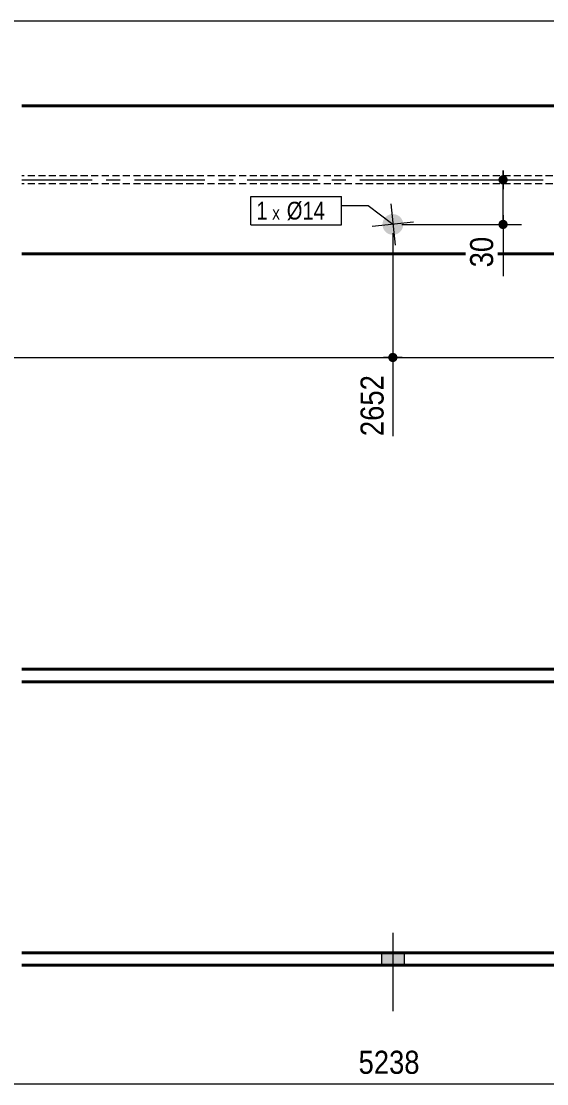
# Model space of a CAD drawing. Header units: millimetres. Extents: x 2 to 287, y 5 to 195.
# Drawn here: x 99 to 158.2, y 75.4 to 195 of the extents above; entities that cross this region are included whole.
import ezdxf

# ---------------------------------------------------------------- set-up
doc = ezdxf.new("R2010")
doc.units = ezdxf.units.MM
doc.linetypes.add('AXES', pattern=[12.7, 7.9375, -1.5875, 1.5875, -1.5875])
doc.linetypes.add('CACHE2', pattern=[1.190625, 0.79375, -0.396875])
for name, color, linetype, lineweight in [('Axe', 1, 'Continuous', 0), ('Boulon', 7, 'Continuous', 0), ('Cache', 7, 'Continuous', 0), ('Cotation', 7, 'Continuous', 0), ('Désignation boulon', 3, 'Continuous', 0), ('Feuille dessin', 5, 'Continuous', 0), ('Piece', 2, 'Continuous', 0)]:
    doc.layers.add(name, color=color, linetype=linetype, lineweight=lineweight)
doc.styles.add('ARIAL', font='ARIAL.TTF')
doc.styles.add('COMIC_SANS_MS', font='COMIC.TTF')

# ---------------------------------------------------------------- blocks, each defined once
blk = doc.blocks.new('*A1')
at = {"layer": 'Boulon'}
blk.add_hatch(color=256, dxfattribs=at).paths.add_polyline_path([(142.11, 90.15), (142.11, 88.74), (139.55, 88.74), (139.55, 90.15)], flags=17)
at = {"layer": 'Boulon', "linetype": 'Continuous', "lineweight": 0}
for p, q in [((140.83, 92.4), (140.83, 83.57)), ((139.55, 90.15), (139.55, 88.74)), ((142.11, 90.15), (142.11, 88.74))]:
    blk.add_line(p, q, dxfattribs=at)
blk = doc.blocks.new('*A4')
at = {"layer": 'Cache', "color": 7, "linetype": 'CACHE2', "lineweight": 20}
blk.add_line((99.013523, 122.070385), (182.649789, 122.070385), dxfattribs=at)
at = {"layer": 'Piece', "color": 2, "linetype": 'Continuous', "lineweight": 40}
for p, q in [((99.013523, 122.070436), (182.649789, 122.070427)), ((182.649789, 120.653719), (99.013523, 120.653719)), ((99.013523, 90.153719), (182.649789, 90.153719)), ((182.649789, 88.737052), (99.013523, 88.737052))]:
    blk.add_line(p, q, dxfattribs=at)
blk = doc.blocks.new('*A5')
at = {"layer": 'Boulon'}
blk.add_hatch(color=256, dxfattribs=at).paths.add_polyline_path([(139.67, 172.03), (139.67, 172.06), (139.67, 172.09), (139.67, 172.12), (139.67, 172.15), (139.67, 172.18), (139.67, 172.21), (139.67, 172.23), (139.67, 172.26), (139.68, 172.29), (139.68, 172.32), (139.69, 172.35), (139.69, 172.38), (139.7, 172.4), (139.71, 172.43), (139.71, 172.46), (139.72, 172.49), (139.73, 172.51), (139.74, 172.54), (139.75, 172.57), (139.76, 172.59), (139.77, 172.62), (139.79, 172.65), (139.8, 172.67), (139.81, 172.7), (139.83, 172.72), (139.84, 172.75), (139.86, 172.77), (139.87, 172.79), (139.89, 172.82), (139.91, 172.84), (139.92, 172.86), (139.94, 172.88), (139.96, 172.91), (139.98, 172.93), (140, 172.95), (140.02, 172.97), (140.04, 172.99), (140.06, 173.01), (140.09, 173.02), (140.11, 173.04), (140.13, 173.06), (140.15, 173.08), (140.18, 173.09), (140.2, 173.11), (140.22, 173.12), (140.25, 173.14), (140.27, 173.15), (140.3, 173.17), (140.33, 173.18), (140.35, 173.19), (140.38, 173.2), (140.4, 173.21), (140.43, 173.22), (140.46, 173.23), (140.48, 173.24), (140.51, 173.25), (140.54, 173.26), (140.57, 173.26), (140.6, 173.27), (140.62, 173.28), (140.65, 173.28), (140.68, 173.28), (140.71, 173.29), (140.74, 173.29), (140.77, 173.29), (140.79, 173.29), (140.82, 173.29), (140.85, 173.29), (140.88, 173.29), (140.91, 173.29), (140.94, 173.29), (140.97, 173.29), (140.99, 173.28), (141.02, 173.28), (141.05, 173.27), (141.08, 173.27), (141.11, 173.26), (141.13, 173.25), (141.16, 173.25), (141.19, 173.24), (141.22, 173.23), (141.24, 173.22), (141.27, 173.21), (141.3, 173.2), (141.32, 173.19), (141.35, 173.17), (141.37, 173.16), (141.4, 173.15), (141.42, 173.13), (141.45, 173.12), (141.47, 173.1), (141.5, 173.09), (141.52, 173.07), (141.54, 173.05), (141.57, 173.04), (141.59, 173.02), (141.61, 173), (141.63, 172.98), (141.65, 172.96), (141.67, 172.94), (141.69, 172.92), (141.71, 172.9), (141.73, 172.87), (141.75, 172.85), (141.76, 172.83), (141.78, 172.81), (141.8, 172.78), (141.81, 172.76), (141.83, 172.74), (141.84, 172.71), (141.86, 172.69), (141.87, 172.66), (141.88, 172.63), (141.89, 172.61), (141.91, 172.58), (141.92, 172.56), (141.93, 172.53), (141.94, 172.5), (141.95, 172.47), (141.95, 172.45), (141.96, 172.42), (141.97, 172.39), (141.97, 172.36), (141.98, 172.34), (141.98, 172.31), (141.99, 172.28), (141.99, 172.25), (141.99, 172.22), (142, 172.19), (142, 172.17), (142, 172.14), (142, 172.11), (142, 172.08), (142, 172.05), (141.99, 172.02), (141.99, 171.99), (141.99, 171.97), (141.98, 171.94), (141.98, 171.91), (141.97, 171.88), (141.97, 171.85), (141.96, 171.83), (141.95, 171.8), (141.94, 171.77), (141.93, 171.74), (141.92, 171.72), (141.91, 171.69), (141.9, 171.66), (141.89, 171.64), (141.88, 171.61), (141.86, 171.59), (141.85, 171.56), (141.84, 171.54), (141.82, 171.51), (141.81, 171.49), (141.79, 171.46), (141.77, 171.44), (141.76, 171.42), (141.74, 171.39), (141.72, 171.37), (141.7, 171.35), (141.68, 171.33), (141.66, 171.31), (141.64, 171.29), (141.62, 171.27), (141.6, 171.25), (141.58, 171.23), (141.56, 171.21), (141.53, 171.2), (141.51, 171.18), (141.49, 171.16), (141.46, 171.15), (141.44, 171.13), (141.41, 171.12), (141.39, 171.1), (141.36, 171.09), (141.34, 171.08), (141.31, 171.06), (141.29, 171.05), (141.26, 171.04), (141.23, 171.03), (141.21, 171.02), (141.18, 171.01), (141.15, 171.01), (141.12, 171), (141.1, 170.99), (141.07, 170.99), (141.04, 170.98), (141.01, 170.98), (140.98, 170.97), (140.95, 170.97), (140.93, 170.97), (140.9, 170.96), (140.87, 170.96), (140.84, 170.96), (140.81, 170.96), (140.78, 170.96), (140.75, 170.96), (140.73, 170.97), (140.7, 170.97), (140.67, 170.97), (140.64, 170.98), (140.61, 170.98), (140.58, 170.99), (140.56, 170.99), (140.53, 171), (140.5, 171.01), (140.47, 171.02), (140.45, 171.03), (140.42, 171.04), (140.39, 171.05), (140.37, 171.06), (140.34, 171.07), (140.31, 171.08), (140.29, 171.1), (140.26, 171.11), (140.24, 171.12), (140.21, 171.14), (140.19, 171.15), (140.17, 171.17), (140.14, 171.19), (140.12, 171.2), (140.1, 171.22), (140.08, 171.24), (140.05, 171.26), (140.03, 171.28), (140.01, 171.3), (139.99, 171.32), (139.97, 171.34), (139.95, 171.36), (139.94, 171.38), (139.92, 171.4), (139.9, 171.43), (139.88, 171.45), (139.87, 171.47), (139.85, 171.5), (139.84, 171.52), (139.82, 171.55), (139.81, 171.57), (139.79, 171.6), (139.78, 171.62), (139.77, 171.65), (139.76, 171.67), (139.75, 171.7), (139.74, 171.73), (139.73, 171.75), (139.72, 171.78), (139.71, 171.81), (139.7, 171.84), (139.7, 171.86), (139.69, 171.89), (139.68, 171.92), (139.68, 171.95), (139.67, 171.98), (139.67, 172.01)], flags=17)
at = {"layer": 'Boulon', "linetype": 'Continuous', "lineweight": 0}
for p, q in [((140.59, 174.45), (141.08, 169.81)), ((143.15, 172.37), (138.51, 171.88))]:
    blk.add_line(p, q, dxfattribs=at)
blk = doc.blocks.new('*A8')
at = {"layer": 'Axe', "color": 1, "linetype": 'AXES', "lineweight": 15}
blk.add_line((99.013523, 177.151107), (182.649789, 177.151107), dxfattribs=at)
at = {"layer": 'Cache', "color": 7, "linetype": 'CACHE2', "lineweight": 20}
for p, q in [((182.649789, 177.617774), (99.013523, 177.617774)), ((182.649789, 176.684441), (99.013523, 176.684441))]:
    blk.add_line(p, q, dxfattribs=at)
at = {"layer": 'Piece', "color": 2, "linetype": 'Continuous', "lineweight": 40}
for p, q in [((182.649789, 185.484441), (99.013523, 185.484441)), ((149.00666, 168.817774), (99.013523, 168.817774)), ((182.649789, 168.817774), (152.64666, 168.817774))]:
    blk.add_line(p, q, dxfattribs=at)
blk = doc.blocks.new('*A9')
at = {"layer": 'Feuille dessin', "linetype": 'Continuous', "lineweight": 0}
blk.add_line((282, 195), (5, 195), dxfattribs=at)
blk = doc.blocks.new('*A25')
at = {"layer": 'Cotation', "linetype": 'Continuous', "lineweight": 0}
blk.add_line((42.24, 75.4), (239.41, 75.4), dxfattribs=at)
at = {"layer": 'Cotation', "style": 'ARIAL', "width": 0.85}
blk.add_text('5238', height=2.6, dxfattribs=at).set_placement((136.97, 76.52))
blk = doc.blocks.new('*A30')
at = {"layer": 'Cotation'}
for points in [[(153.22, 176.63), (153.2, 176.63), (153.17, 176.64), (153.15, 176.64), (153.12, 176.65), (153.1, 176.65), (153.07, 176.66), (153.05, 176.67), (153.02, 176.68), (153, 176.69), (152.98, 176.71), (152.96, 176.72), (152.94, 176.73), (152.92, 176.75), (152.9, 176.77), (152.88, 176.78), (152.86, 176.8), (152.84, 176.82), (152.83, 176.84), (152.81, 176.86), (152.8, 176.88), (152.79, 176.91), (152.78, 176.93), (152.77, 176.95), (152.76, 176.98), (152.75, 177), (152.74, 177.02), (152.74, 177.05), (152.73, 177.07), (152.73, 177.1), (152.73, 177.13), (152.73, 177.15), (152.73, 177.18), (152.73, 177.2), (152.73, 177.23), (152.74, 177.25), (152.74, 177.28), (152.75, 177.3), (152.76, 177.33), (152.77, 177.35), (152.78, 177.37), (152.79, 177.4), (152.8, 177.42), (152.81, 177.44), (152.83, 177.46), (152.84, 177.48), (152.86, 177.5), (152.88, 177.52), (152.9, 177.54), (152.92, 177.55), (152.94, 177.57), (152.96, 177.58), (152.98, 177.6), (153, 177.61), (153.02, 177.62), (153.05, 177.63), (153.07, 177.64), (153.1, 177.65), (153.12, 177.66), (153.15, 177.66), (153.17, 177.67), (153.2, 177.67), (153.22, 177.67), (153.25, 177.67), (153.27, 177.67), (153.3, 177.67), (153.32, 177.67), (153.35, 177.66), (153.37, 177.66), (153.4, 177.65), (153.42, 177.64), (153.45, 177.63), (153.47, 177.62), (153.49, 177.61), (153.51, 177.6), (153.54, 177.58), (153.56, 177.57), (153.58, 177.55), (153.6, 177.54), (153.61, 177.52), (153.63, 177.5), (153.65, 177.48), (153.66, 177.46), (153.68, 177.44), (153.69, 177.42), (153.71, 177.4), (153.72, 177.37), (153.73, 177.35), (153.74, 177.33), (153.74, 177.3), (153.75, 177.28), (153.76, 177.25), (153.76, 177.23), (153.76, 177.2), (153.77, 177.18), (153.77, 177.15), (153.77, 177.13), (153.76, 177.1), (153.76, 177.07), (153.76, 177.05), (153.75, 177.02), (153.74, 177), (153.74, 176.98), (153.73, 176.95), (153.72, 176.93), (153.71, 176.91), (153.69, 176.88), (153.68, 176.86), (153.66, 176.84), (153.65, 176.82), (153.63, 176.8), (153.61, 176.78), (153.6, 176.77), (153.58, 176.75), (153.56, 176.73), (153.54, 176.72), (153.51, 176.71), (153.49, 176.69), (153.47, 176.68), (153.45, 176.67), (153.42, 176.66), (153.4, 176.65), (153.37, 176.65), (153.35, 176.64), (153.32, 176.64), (153.3, 176.63), (153.27, 176.63), (153.25, 176.63)], [(153.22, 171.61), (153.2, 171.61), (153.17, 171.61), (153.15, 171.62), (153.12, 171.62), (153.1, 171.63), (153.07, 171.64), (153.05, 171.65), (153.02, 171.66), (153, 171.67), (152.98, 171.68), (152.96, 171.7), (152.94, 171.71), (152.92, 171.73), (152.9, 171.74), (152.88, 171.76), (152.86, 171.78), (152.84, 171.8), (152.83, 171.82), (152.81, 171.84), (152.8, 171.86), (152.79, 171.88), (152.78, 171.91), (152.77, 171.93), (152.76, 171.95), (152.75, 171.98), (152.74, 172), (152.74, 172.03), (152.73, 172.05), (152.73, 172.08), (152.73, 172.1), (152.73, 172.13), (152.73, 172.15), (152.73, 172.18), (152.73, 172.2), (152.74, 172.23), (152.74, 172.25), (152.75, 172.28), (152.76, 172.3), (152.77, 172.33), (152.78, 172.35), (152.79, 172.37), (152.8, 172.4), (152.81, 172.42), (152.83, 172.44), (152.84, 172.46), (152.86, 172.48), (152.88, 172.5), (152.9, 172.51), (152.92, 172.53), (152.94, 172.55), (152.96, 172.56), (152.98, 172.57), (153, 172.59), (153.02, 172.6), (153.05, 172.61), (153.07, 172.62), (153.1, 172.63), (153.12, 172.63), (153.15, 172.64), (153.17, 172.64), (153.2, 172.65), (153.22, 172.65), (153.25, 172.65), (153.27, 172.65), (153.3, 172.65), (153.32, 172.64), (153.35, 172.64), (153.37, 172.63), (153.4, 172.63), (153.42, 172.62), (153.45, 172.61), (153.47, 172.6), (153.49, 172.59), (153.51, 172.57), (153.54, 172.56), (153.56, 172.55), (153.58, 172.53), (153.6, 172.51), (153.61, 172.5), (153.63, 172.48), (153.65, 172.46), (153.66, 172.44), (153.68, 172.42), (153.69, 172.4), (153.71, 172.37), (153.72, 172.35), (153.73, 172.33), (153.74, 172.3), (153.74, 172.28), (153.75, 172.25), (153.76, 172.23), (153.76, 172.2), (153.76, 172.18), (153.77, 172.15), (153.77, 172.13), (153.77, 172.1), (153.76, 172.08), (153.76, 172.05), (153.76, 172.03), (153.75, 172), (153.74, 171.98), (153.74, 171.95), (153.73, 171.93), (153.72, 171.91), (153.71, 171.88), (153.69, 171.86), (153.68, 171.84), (153.66, 171.82), (153.65, 171.8), (153.63, 171.78), (153.61, 171.76), (153.6, 171.74), (153.58, 171.73), (153.56, 171.71), (153.54, 171.7), (153.51, 171.68), (153.49, 171.67), (153.47, 171.66), (153.45, 171.65), (153.42, 171.64), (153.4, 171.63), (153.37, 171.62), (153.35, 171.62), (153.32, 171.61), (153.3, 171.61), (153.27, 171.61), (153.25, 171.61)]]:
    blk.add_hatch(color=256, dxfattribs=at).paths.add_polyline_path(points, flags=17)
at = {"layer": 'Cotation', "linetype": 'Continuous', "lineweight": 0}
for p, q in [((141.83, 177.15), (155.33, 177.15)), ((152.21, 177.15), (154.29, 177.15)), ((153.25, 178.19), (153.25, 176.11)), ((153.25, 177.15), (153.25, 178.19)), ((153.25, 172.13), (153.25, 177.15)), ((153.25, 173.17), (153.25, 171.09)), ((141.83, 172.13), (155.33, 172.13)), ((152.21, 172.13), (154.29, 172.13)), ((153.25, 172.13), (153.25, 166.32)), ((153.25, 172.13), (153.25, 166.32))]:
    blk.add_line(p, q, dxfattribs=at)
at = {"layer": 'Cotation'}
for p in [(153.25, 177.15), (153.25, 172.13)]:
    blk.add_point(p, dxfattribs=at)
at = {"layer": 'Cotation', "style": 'ARIAL', "width": 0.85}
blk.add_text('30', height=2.6, rotation=90.0002, dxfattribs=at).set_placement((152.13, 167.3))
blk = doc.blocks.new('*A31')
at = {"layer": 'Cotation'}
for points in [[(37.22, 156.63), (37.2, 156.63), (37.17, 156.64), (37.15, 156.64), (37.12, 156.65), (37.1, 156.65), (37.07, 156.66), (37.05, 156.67), (37.02, 156.68), (37, 156.69), (36.98, 156.71), (36.96, 156.72), (36.94, 156.73), (36.92, 156.75), (36.9, 156.77), (36.88, 156.78), (36.86, 156.8), (36.84, 156.82), (36.83, 156.84), (36.81, 156.86), (36.8, 156.88), (36.79, 156.91), (36.78, 156.93), (36.77, 156.95), (36.76, 156.98), (36.75, 157), (36.74, 157.02), (36.74, 157.05), (36.73, 157.07), (36.73, 157.1), (36.73, 157.13), (36.73, 157.15), (36.73, 157.18), (36.73, 157.2), (36.73, 157.23), (36.74, 157.25), (36.74, 157.28), (36.75, 157.3), (36.76, 157.33), (36.77, 157.35), (36.78, 157.37), (36.79, 157.4), (36.8, 157.42), (36.81, 157.44), (36.83, 157.46), (36.84, 157.48), (36.86, 157.5), (36.88, 157.52), (36.9, 157.54), (36.92, 157.55), (36.94, 157.57), (36.96, 157.58), (36.98, 157.6), (37, 157.61), (37.02, 157.62), (37.05, 157.63), (37.07, 157.64), (37.1, 157.65), (37.12, 157.66), (37.15, 157.66), (37.17, 157.67), (37.2, 157.67), (37.22, 157.67), (37.25, 157.67), (37.27, 157.67), (37.3, 157.67), (37.32, 157.67), (37.35, 157.66), (37.37, 157.66), (37.4, 157.65), (37.42, 157.64), (37.45, 157.63), (37.47, 157.62), (37.49, 157.61), (37.51, 157.6), (37.54, 157.58), (37.56, 157.57), (37.58, 157.55), (37.6, 157.54), (37.61, 157.52), (37.63, 157.5), (37.65, 157.48), (37.66, 157.46), (37.68, 157.44), (37.69, 157.42), (37.71, 157.4), (37.72, 157.37), (37.73, 157.35), (37.74, 157.33), (37.74, 157.3), (37.75, 157.28), (37.76, 157.25), (37.76, 157.23), (37.76, 157.2), (37.77, 157.18), (37.77, 157.15), (37.77, 157.13), (37.76, 157.1), (37.76, 157.07), (37.76, 157.05), (37.75, 157.02), (37.74, 157), (37.74, 156.98), (37.73, 156.95), (37.72, 156.93), (37.71, 156.91), (37.69, 156.88), (37.68, 156.86), (37.66, 156.84), (37.65, 156.82), (37.63, 156.8), (37.61, 156.78), (37.6, 156.77), (37.58, 156.75), (37.56, 156.73), (37.54, 156.72), (37.51, 156.71), (37.49, 156.69), (37.47, 156.68), (37.45, 156.67), (37.42, 156.66), (37.4, 156.65), (37.37, 156.65), (37.35, 156.64), (37.32, 156.64), (37.3, 156.63), (37.27, 156.63), (37.25, 156.63)], [(140.81, 156.63), (140.78, 156.63), (140.76, 156.64), (140.73, 156.64), (140.71, 156.65), (140.68, 156.65), (140.66, 156.66), (140.63, 156.67), (140.61, 156.68), (140.59, 156.69), (140.56, 156.71), (140.54, 156.72), (140.52, 156.73), (140.5, 156.75), (140.48, 156.77), (140.46, 156.78), (140.45, 156.8), (140.43, 156.82), (140.41, 156.84), (140.4, 156.86), (140.39, 156.88), (140.37, 156.91), (140.36, 156.93), (140.35, 156.95), (140.34, 156.98), (140.33, 157), (140.33, 157.02), (140.32, 157.05), (140.32, 157.07), (140.31, 157.1), (140.31, 157.13), (140.31, 157.15), (140.31, 157.18), (140.31, 157.2), (140.32, 157.23), (140.32, 157.25), (140.33, 157.28), (140.33, 157.3), (140.34, 157.33), (140.35, 157.35), (140.36, 157.37), (140.37, 157.4), (140.39, 157.42), (140.4, 157.44), (140.41, 157.46), (140.43, 157.48), (140.45, 157.5), (140.46, 157.52), (140.48, 157.54), (140.5, 157.55), (140.52, 157.57), (140.54, 157.58), (140.56, 157.6), (140.59, 157.61), (140.61, 157.62), (140.63, 157.63), (140.66, 157.64), (140.68, 157.65), (140.71, 157.66), (140.73, 157.66), (140.76, 157.67), (140.78, 157.67), (140.81, 157.67), (140.83, 157.67), (140.86, 157.67), (140.88, 157.67), (140.91, 157.67), (140.93, 157.66), (140.96, 157.66), (140.98, 157.65), (141.01, 157.64), (141.03, 157.63), (141.05, 157.62), (141.08, 157.61), (141.1, 157.6), (141.12, 157.58), (141.14, 157.57), (141.16, 157.55), (141.18, 157.54), (141.2, 157.52), (141.22, 157.5), (141.23, 157.48), (141.25, 157.46), (141.26, 157.44), (141.28, 157.42), (141.29, 157.4), (141.3, 157.37), (141.31, 157.35), (141.32, 157.33), (141.33, 157.3), (141.34, 157.28), (141.34, 157.25), (141.35, 157.23), (141.35, 157.2), (141.35, 157.18), (141.35, 157.15), (141.35, 157.13), (141.35, 157.1), (141.35, 157.07), (141.34, 157.05), (141.34, 157.02), (141.33, 157), (141.32, 156.98), (141.31, 156.95), (141.3, 156.93), (141.29, 156.91), (141.28, 156.88), (141.26, 156.86), (141.25, 156.84), (141.23, 156.82), (141.22, 156.8), (141.2, 156.78), (141.18, 156.77), (141.16, 156.75), (141.14, 156.73), (141.12, 156.72), (141.1, 156.71), (141.08, 156.69), (141.05, 156.68), (141.03, 156.67), (141.01, 156.66), (140.98, 156.65), (140.96, 156.65), (140.93, 156.64), (140.91, 156.64), (140.88, 156.63), (140.86, 156.63), (140.83, 156.63)]]:
    blk.add_hatch(color=256, dxfattribs=at).paths.add_polyline_path(points, flags=17)
at = {"layer": 'Cotation', "linetype": 'Continuous', "lineweight": 0}
for p, q in [((140.83, 171.13), (140.83, 148.3)), ((37.25, 167.82), (37.25, 154.08)), ((37.25, 158.19), (37.25, 156.11)), ((140.83, 158.19), (140.83, 156.11)), ((38.29, 157.15), (36.21, 157.15)), ((37.25, 157.15), (36.21, 157.15)), ((37.25, 157.15), (140.83, 157.15)), ((141.87, 157.15), (139.79, 157.15)), ((140.83, 157.15), (141.87, 157.15))]:
    blk.add_line(p, q, dxfattribs=at)
at = {"layer": 'Cotation'}
for p in [(37.25, 157.15), (140.83, 157.15)]:
    blk.add_point(p, dxfattribs=at)
at = {"layer": 'Cotation', "style": 'ARIAL', "width": 0.85}
blk.add_text('2652', height=2.6, dxfattribs=at).set_placement((85.18, 158.27))
for s, p in [('0', (36.21, 154.08)), ('2652', (139.79, 148.3))]:
    blk.add_text(s, height=2.6, rotation=90.0002, dxfattribs=at).set_placement(p)
blk = doc.blocks.new('*A32')
at = {"layer": 'Cotation'}
for points in [[(140.81, 156.63), (140.78, 156.63), (140.76, 156.64), (140.73, 156.64), (140.71, 156.65), (140.68, 156.65), (140.66, 156.66), (140.63, 156.67), (140.61, 156.68), (140.59, 156.69), (140.56, 156.71), (140.54, 156.72), (140.52, 156.73), (140.5, 156.75), (140.48, 156.77), (140.46, 156.78), (140.45, 156.8), (140.43, 156.82), (140.41, 156.84), (140.4, 156.86), (140.39, 156.88), (140.37, 156.91), (140.36, 156.93), (140.35, 156.95), (140.34, 156.98), (140.33, 157), (140.33, 157.02), (140.32, 157.05), (140.32, 157.07), (140.31, 157.1), (140.31, 157.13), (140.31, 157.15), (140.31, 157.18), (140.31, 157.2), (140.32, 157.23), (140.32, 157.25), (140.33, 157.28), (140.33, 157.3), (140.34, 157.33), (140.35, 157.35), (140.36, 157.37), (140.37, 157.4), (140.39, 157.42), (140.4, 157.44), (140.41, 157.46), (140.43, 157.48), (140.45, 157.5), (140.46, 157.52), (140.48, 157.54), (140.5, 157.55), (140.52, 157.57), (140.54, 157.58), (140.56, 157.6), (140.59, 157.61), (140.61, 157.62), (140.63, 157.63), (140.66, 157.64), (140.68, 157.65), (140.71, 157.66), (140.73, 157.66), (140.76, 157.67), (140.78, 157.67), (140.81, 157.67), (140.83, 157.67), (140.86, 157.67), (140.88, 157.67), (140.91, 157.67), (140.93, 157.66), (140.96, 157.66), (140.98, 157.65), (141.01, 157.64), (141.03, 157.63), (141.05, 157.62), (141.08, 157.61), (141.1, 157.6), (141.12, 157.58), (141.14, 157.57), (141.16, 157.55), (141.18, 157.54), (141.2, 157.52), (141.22, 157.5), (141.23, 157.48), (141.25, 157.46), (141.26, 157.44), (141.28, 157.42), (141.29, 157.4), (141.3, 157.37), (141.31, 157.35), (141.32, 157.33), (141.33, 157.3), (141.34, 157.28), (141.34, 157.25), (141.35, 157.23), (141.35, 157.2), (141.35, 157.18), (141.35, 157.15), (141.35, 157.13), (141.35, 157.1), (141.35, 157.07), (141.34, 157.05), (141.34, 157.02), (141.33, 157), (141.32, 156.98), (141.31, 156.95), (141.3, 156.93), (141.29, 156.91), (141.28, 156.88), (141.26, 156.86), (141.25, 156.84), (141.23, 156.82), (141.22, 156.8), (141.2, 156.78), (141.18, 156.77), (141.16, 156.75), (141.14, 156.73), (141.12, 156.72), (141.1, 156.71), (141.08, 156.69), (141.05, 156.68), (141.03, 156.67), (141.01, 156.66), (140.98, 156.65), (140.96, 156.65), (140.93, 156.64), (140.91, 156.64), (140.88, 156.63), (140.86, 156.63), (140.83, 156.63)], [(244.39, 156.63), (244.37, 156.63), (244.34, 156.64), (244.32, 156.64), (244.29, 156.65), (244.27, 156.65), (244.24, 156.66), (244.22, 156.67), (244.19, 156.68), (244.17, 156.69), (244.15, 156.71), (244.13, 156.72), (244.11, 156.73), (244.09, 156.75), (244.07, 156.77), (244.05, 156.78), (244.03, 156.8), (244.01, 156.82), (244, 156.84), (243.98, 156.86), (243.97, 156.88), (243.96, 156.91), (243.95, 156.93), (243.94, 156.95), (243.93, 156.98), (243.92, 157), (243.91, 157.02), (243.91, 157.05), (243.9, 157.07), (243.9, 157.1), (243.9, 157.13), (243.9, 157.15), (243.9, 157.18), (243.9, 157.2), (243.9, 157.23), (243.91, 157.25), (243.91, 157.28), (243.92, 157.3), (243.93, 157.33), (243.94, 157.35), (243.95, 157.37), (243.96, 157.4), (243.97, 157.42), (243.98, 157.44), (244, 157.46), (244.01, 157.48), (244.03, 157.5), (244.05, 157.52), (244.07, 157.54), (244.09, 157.55), (244.11, 157.57), (244.13, 157.58), (244.15, 157.6), (244.17, 157.61), (244.19, 157.62), (244.22, 157.63), (244.24, 157.64), (244.27, 157.65), (244.29, 157.66), (244.32, 157.66), (244.34, 157.67), (244.37, 157.67), (244.39, 157.67), (244.42, 157.67), (244.44, 157.67), (244.47, 157.67), (244.49, 157.67), (244.52, 157.66), (244.54, 157.66), (244.57, 157.65), (244.59, 157.64), (244.62, 157.63), (244.64, 157.62), (244.66, 157.61), (244.68, 157.6), (244.71, 157.58), (244.73, 157.57), (244.75, 157.55), (244.77, 157.54), (244.78, 157.52), (244.8, 157.5), (244.82, 157.48), (244.83, 157.46), (244.85, 157.44), (244.86, 157.42), (244.88, 157.4), (244.89, 157.37), (244.9, 157.35), (244.91, 157.33), (244.91, 157.3), (244.92, 157.28), (244.93, 157.25), (244.93, 157.23), (244.93, 157.2), (244.94, 157.18), (244.94, 157.15), (244.94, 157.13), (244.93, 157.1), (244.93, 157.07), (244.93, 157.05), (244.92, 157.02), (244.91, 157), (244.91, 156.98), (244.9, 156.95), (244.89, 156.93), (244.88, 156.91), (244.86, 156.88), (244.85, 156.86), (244.83, 156.84), (244.82, 156.82), (244.8, 156.8), (244.78, 156.78), (244.77, 156.77), (244.75, 156.75), (244.73, 156.73), (244.71, 156.72), (244.68, 156.71), (244.66, 156.69), (244.64, 156.68), (244.62, 156.67), (244.59, 156.66), (244.57, 156.65), (244.54, 156.65), (244.52, 156.64), (244.49, 156.64), (244.47, 156.63), (244.44, 156.63), (244.42, 156.63)]]:
    blk.add_hatch(color=256, dxfattribs=at).paths.add_polyline_path(points, flags=17)
at = {"layer": 'Cotation', "linetype": 'Continuous', "lineweight": 0}
for p, q in [((140.83, 171.13), (140.83, 148.3)), ((244.42, 167.82), (244.42, 148.3)), ((140.83, 158.19), (140.83, 156.11)), ((244.42, 158.19), (244.42, 156.11)), ((141.87, 157.15), (139.79, 157.15)), ((140.83, 157.15), (139.79, 157.15)), ((140.83, 157.15), (244.42, 157.15)), ((245.46, 157.15), (243.38, 157.15)), ((244.42, 157.15), (245.46, 157.15))]:
    blk.add_line(p, q, dxfattribs=at)
at = {"layer": 'Cotation'}
for p in [(140.83, 157.15), (244.42, 157.15)]:
    blk.add_point(p, dxfattribs=at)
at = {"layer": 'Cotation', "style": 'ARIAL', "width": 0.85}
blk.add_text('2646', height=2.6, dxfattribs=at).set_placement((188.77, 158.27))
blk.add_text('5298', height=2.6, rotation=90.0002, dxfattribs=at).set_placement((243.38, 148.3))
blk = doc.blocks.new('*A33')
at = {"layer": 'Désignation boulon', "linetype": 'Continuous', "lineweight": 0}
for p, q in [((124.847765, 175.280907), (135.035656, 175.280907)), ((124.847765, 172.080907), (124.847765, 175.280907)), ((135.035656, 172.080907), (135.035656, 175.280907)), ((138.035656, 174.21424), (135.035656, 174.21424)), ((140.831656, 172.128107), (138.035656, 174.21424)), ((124.847765, 172.080907), (135.035656, 172.080907))]:
    blk.add_line(p, q, dxfattribs=at)
at = {"layer": 'Désignation boulon', "style": 'COMIC_SANS_MS', "width": 0.85}
for s, height, p in [('1', 2, (125.447765, 172.680907)), ('Ø14', 2, (128.878625, 172.680907)), ('x', 1.5, (127.247961, 172.680907))]:
    blk.add_text(s, height=height, dxfattribs=at).set_placement(p)

msp = doc.modelspace()

# ---------------------------------------------------------------- block references
at = {"lineweight": 0}
for name in ['*A9', '*A8', '*A30', '*A33', '*A5', '*A31', '*A32', '*A4', '*A25', '*A1']:
    msp.add_blockref(name, (0, 0), dxfattribs=at)

doc.saveas('drawing.dxf')
